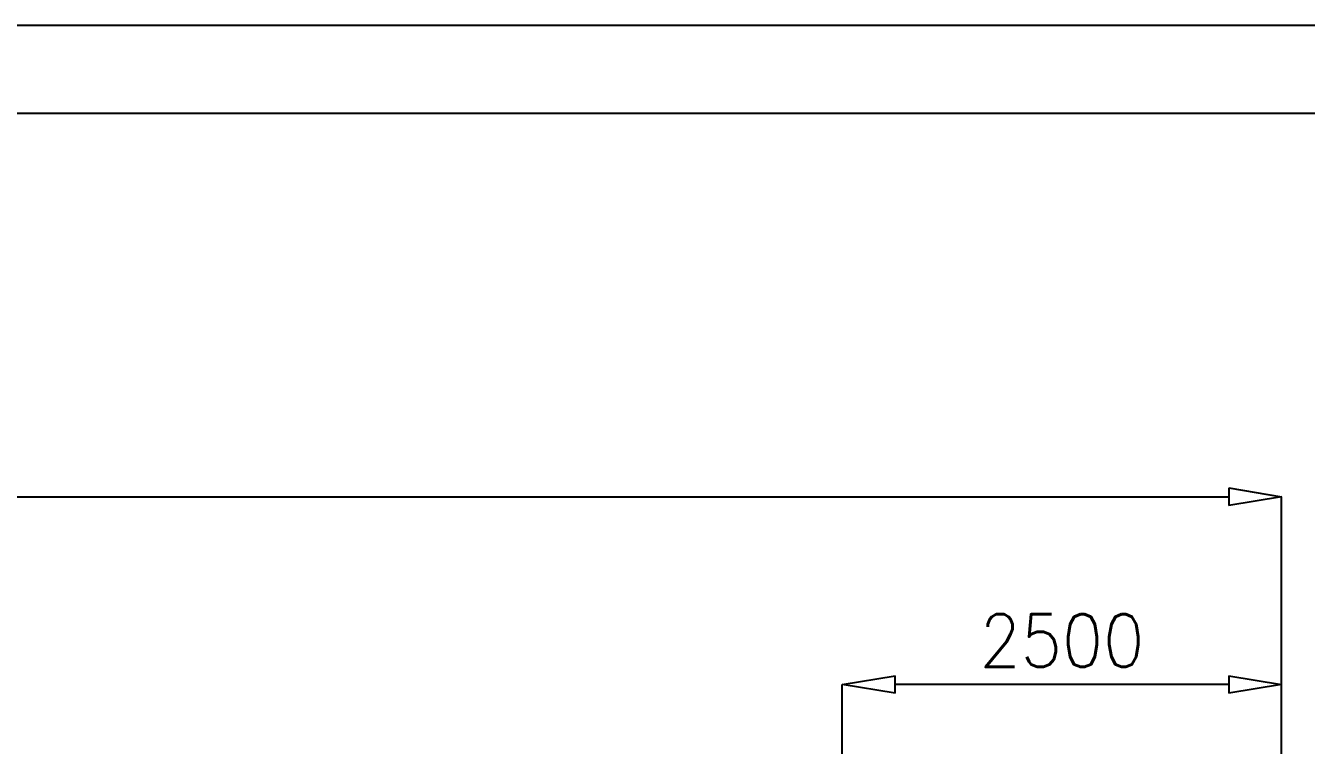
# Model space of a CAD drawing. Extents: x 28911 to 70911, y -59 to 29641.
# Drawn here: x 51624 to 58914, y 25542 to 29641 of the extents above; entities that cross this region are included whole.
import ezdxf

# ---------------------------------------------------------------- set-up
doc = ezdxf.new("R2010")
doc.units = 0
doc.header["$LTSCALE"] = 300
doc.header["$MEASUREMENT"] = 0
doc.layers.add('23 CONTINUA 0.35', color=4, linetype='Continuous', lineweight=35)
doc.layers.add('CARTIGLIO', color=7, linetype='Continuous')
doc.styles.get("Standard").update_dxf_attribs({"font": 'STANDARD'})
doc.dimstyles.new('sc1a100', dxfattribs={"dimscale": 100, "dimtxt": 3, "dimasz": 3, "dimexe": 0, "dimexo": 0, "dimgap": 1, "dimtad": 1, "dimzin": 12, "dimdsep": 46, "dimtxsty": 'Standard', "dimblk": 'CLOSEDBLANK', "dimcen": 1, "dimclrd": 253, "dimclre": 253, "dimclrt": 2, "dimadec": 0, "dimazin": 3, "dimtfac": 1, "dimtmove": 0, "dimatfit": 1, "dimldrblk": 'CLOSEDBLANK', "dimfxl": 1, "dimtolj": 1, "dimtzin": 0, "dimarcsym": 0})
doc.dimstyles.new('sc1a100$0', dxfattribs={"dimscale": 100, "dimtxt": 3, "dimasz": 3, "dimexe": 0, "dimexo": 0, "dimgap": 1, "dimtad": 1, "dimzin": 12, "dimdsep": 46, "dimtxsty": 'Standard', "dimblk": 'CLOSEDBLANK', "dimcen": 1, "dimclrd": 253, "dimclre": 253, "dimclrt": 2, "dimadec": 0, "dimazin": 3, "dimtfac": 1, "dimtmove": 0, "dimatfit": 1, "dimldrblk": 'CLOSEDBLANK', "dimfxl": 1, "dimtolj": 1, "dimtzin": 0, "dimarcsym": 0})

# ---------------------------------------------------------------- blocks, each defined once
blk = doc.blocks.new('_ClosedBlank')
at = {"color": 0, "linetype": 'ByBlock', "lineweight": -2}
for p, q in [((-1, 0.167), (0, 0)), ((-1, 0.167), (-1, -0.167)), ((0, 0), (-1, -0.167))]:
    blk.add_line(p, q, dxfattribs=at)
blk = doc.blocks.new('*D77')
at = {"layer": '23 CONTINUA 0.35', "color": 253, "lineweight": -2, "transparency": 16777216}
for p, q in [((37772.7, 23323.3), (37772.7, 26958.2)), ((38072.7, 26958.2), (58472.7, 26958.2)), ((58772.7, 23323.3), (58772.7, 26958.2))]:
    blk.add_line(p, q, dxfattribs=at)
at = {"layer": 'DEFPOINTS', "color": 0, "transparency": 16777216}
for p in [(58772.7, 26958.2), (37772.7, 23323.3), (58772.7, 23323.3)]:
    blk.add_point(p, dxfattribs=at)
at = {"layer": '23 CONTINUA 0.35', "color": 253, "lineweight": -2, "transparency": 16777216, "xscale": 300, "yscale": 300, "zscale": 300, "rotation": 180}
blk.add_blockref('_ClosedBlank', (37772.7, 26958.2), dxfattribs=at)
at = {"layer": '23 CONTINUA 0.35', "color": 253, "lineweight": -2, "transparency": 16777216, "xscale": 300, "yscale": 300, "zscale": 300}
blk.add_blockref('_ClosedBlank', (58772.7, 26958.2), dxfattribs=at)
at = {"layer": '23 CONTINUA 0.35', "color": 2, "transparency": 16777216, "insert": (48272.7, 27208.2), "char_height": 300, "attachment_point": 5}
blk.add_mtext('\\A1;21000', dxfattribs=at)
blk = doc.blocks.new('*D78')
at = {"color": 253, "lineweight": -2, "ltscale": 50, "transparency": 16777216}
for p, q in [((56272.7, 22762.7), (56272.7, 25888.8)), ((58472.7, 25888.8), (56572.7, 25888.8)), ((58772.7, 23265), (58772.7, 25888.8))]:
    blk.add_line(p, q, dxfattribs=at)
at = {"layer": 'DEFPOINTS', "color": 0, "ltscale": 50, "transparency": 16777216}
for p in [(56272.7, 25888.8), (58772.7, 23265), (56272.7, 22762.7)]:
    blk.add_point(p, dxfattribs=at)
at = {"color": 253, "lineweight": -2, "ltscale": 50, "transparency": 16777216, "xscale": 300, "yscale": 300, "zscale": 300, "rotation": 180}
blk.add_blockref('_ClosedBlank', (56272.7, 25888.8), dxfattribs=at)
at = {"color": 253, "lineweight": -2, "ltscale": 50, "transparency": 16777216, "xscale": 300, "yscale": 300, "zscale": 300}
blk.add_blockref('_ClosedBlank', (58772.7, 25888.8), dxfattribs=at)
at = {"color": 2, "ltscale": 50, "transparency": 16777216, "insert": (57522.7, 26138.8), "char_height": 300, "attachment_point": 5}
blk.add_mtext('\\A1;2500', dxfattribs=at)
blk = doc.blocks.new('A$Cbd1d6d0f')
at = {"layer": 'CARTIGLIO', "color": 3, "linetype": 'Continuous'}
blk.add_line((500, 29200), (-41500, 29200), dxfattribs=at)
at = {"layer": 'CARTIGLIO', "color": 2, "linetype": 'Continuous'}
blk.add_line((0, 28700), (-41000, 28700), dxfattribs=at)

msp = doc.modelspace()

# ---------------------------------------------------------------- block references
at = {"color": 1, "ltscale": 50}
msp.add_blockref('A$Cbd1d6d0f', (70411.3, 440.973), dxfattribs=at)

# ---------------------------------------------------------------- dimensions: what is measured, and where the dimension line sits
at = {"ltscale": 50}
dim = msp.add_linear_dim(base=(56272.732, 25888.821), p1=(58772.732, 23264.989), p2=(56272.732, 22762.689), dimstyle='sc1a100$0', dxfattribs=at)
dim.commit()
dim.dimension.update_dxf_attribs({"geometry": '*D78', "text_midpoint": (57522.732, 26138.821)})
at = {"layer": '23 CONTINUA 0.35'}
dim = msp.add_linear_dim(base=(58772.732, 26958.2), p1=(37772.732, 23323.289), p2=(58772.732, 23323.289), dimstyle='sc1a100', dxfattribs=at)
dim.commit()
dim.dimension.update_dxf_attribs({"geometry": '*D77', "text_midpoint": (48272.732, 26958.2), "dimtype": 160})

doc.saveas('drawing.dxf')
